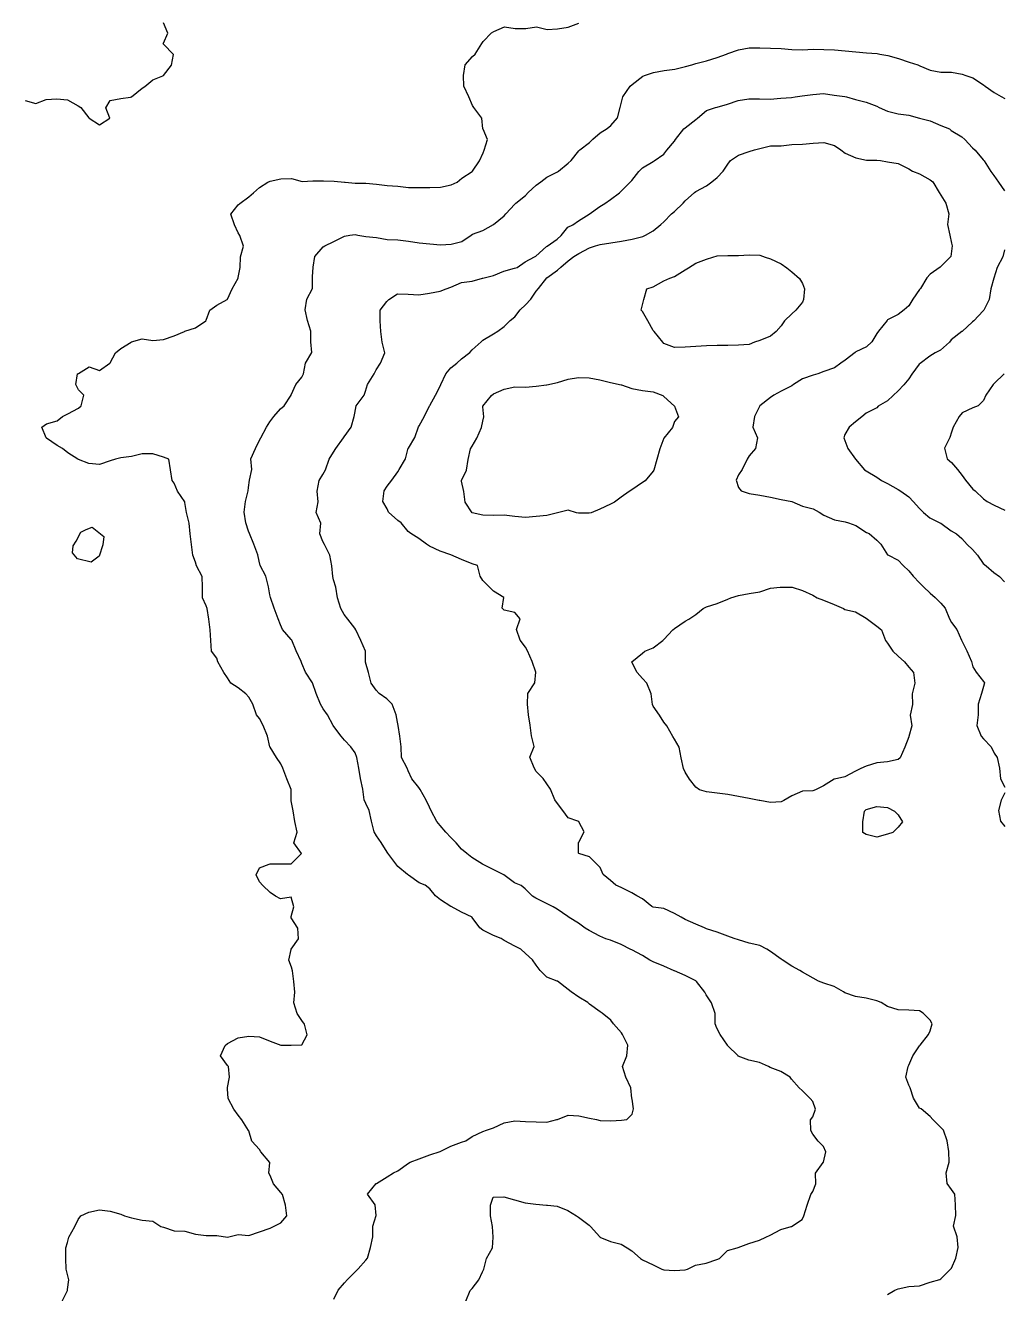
# Model space of a CAD drawing. Extents: x 597 to 1462, y 540 to 1101.
# Drawn here: x 951.9 to 1041.8, y 895 to 1011.4 of the extents above; entities that cross this region are included whole.
import ezdxf

# ---------------------------------------------------------------- set-up
doc = ezdxf.new("R2010")
doc.units = 0
doc.layers.add('TEST', color=7, linetype='CONTINUOUS')

msp = doc.modelspace()

# ---------------------------------------------------------------- linework, layer by layer
at = {"layer": 'TEST', "color": 7}
for points in [[(951.881058, 1004.532522), (952.85941, 1004.271495), (953.837762, 1004.64098), (954.81617, 1004.681592), (955.794578, 1004.614705), (956.772901, 1004.043967), (957.017588, 1003.88073), (957.751394, 1002.933959), (957.783906, 1002.901447), (958.730705, 1002.314396), (959.677532, 1002.901447), (959.317812, 1003.879742), (959.709056, 1004.532014), (960.687408, 1004.718196), (961.576859, 1004.858094), (961.665646, 1004.878696), (962.64397, 1005.674845), (962.888656, 1005.838082), (963.622462, 1006.425076), (964.554219, 1006.816321), (964.601209, 1006.848833), (965.334987, 1007.795632), (965.53305, 1008.77404), (964.601266, 1009.705796), (964.584614, 1009.752786), (964.601266, 1009.799776), (964.992482, 1010.731505), (964.601266, 1011.663346)], [(955.308224, 894.30688), (955.785377, 895.285203), (955.79723, 895.37399), (955.894992, 896.26347), (955.79723, 896.752646), (955.674887, 897.241878), (955.634304, 898.220229), (955.634304, 899.198553), (955.797541, 899.687813), (955.919912, 900.176989), (956.449869, 901.155397), (956.776034, 901.807556), (957.02072, 902.13372), (957.754526, 902.459856), (958.73285, 902.677111), (959.711258, 902.552736), (960.689609, 902.273223), (961.015773, 902.13372), (961.668017, 901.955751), (962.646369, 901.74208), (963.624777, 901.644319), (964.358498, 901.155143), (964.603185, 901.079479), (965.581593, 900.763221), (966.559916, 900.734434), (967.538268, 900.455034), (968.516676, 900.338364), (969.495084, 900.313528), (970.473435, 900.187459), (971.451758, 900.418232), (972.430166, 900.33684), (973.408518, 900.662947), (974.386926, 901.012423), (974.713006, 901.152349), (975.365334, 901.478485), (975.924332, 902.130757), (975.799956, 903.109165), (975.542993, 904.087516), (975.365024, 904.283068), (974.712695, 905.065812), (974.386587, 905.848527), (974.264188, 906.044107), (974.374339, 907.02243), (973.547766, 908.000838), (973.407812, 908.218149), (972.722887, 908.979077), (972.429546, 909.925904), (972.421361, 909.958416), (971.801178, 910.936768), (971.451787, 911.381493), (971.060542, 911.915176), (970.54876, 912.893499), (970.473915, 913.78295), (970.46573, 913.871738), (970.473915, 913.918728), (970.651884, 914.850484), (970.571677, 915.828892), (970.473915, 915.926682), (969.845011, 916.807131), (970.27825, 917.785539), (970.47383, 917.948776), (971.452182, 918.484547), (972.43059, 918.624529), (973.408913, 918.554453), (974.387349, 918.162052), (975.365644, 917.79663), (976.344081, 917.79663), (977.322404, 917.817232), (977.81158, 918.764032), (977.539884, 919.74244), (977.32263, 920.068547), (976.887782, 920.720791), (976.561618, 921.699199), (976.670471, 922.677551), (976.589078, 923.655959), (976.466706, 924.634282), (976.344391, 924.960446), (976.099676, 925.61269), (976.334513, 926.591042), (976.342698, 926.615877), (976.994942, 927.570296), (976.929635, 928.548704), (976.342585, 929.495532), (976.330732, 929.528044), (976.342585, 929.616915), (976.587328, 930.506282), (976.342585, 931.395762), (975.364262, 931.240229), (974.875001, 931.484944), (974.385854, 931.81108), (973.73361, 932.46338), (973.407502, 932.789432), (973.127989, 933.441676), (973.407502, 934.093948), (974.296897, 934.420112), (974.385712, 934.452624), (975.364008, 934.444439), (976.342416, 934.452624), (977.289243, 935.399395), (976.586989, 936.377746), (976.886145, 937.356154), (976.668834, 938.334562), (976.520724, 939.312914), (976.342698, 940.244755), (976.334513, 940.290955), (976.334513, 941.269363), (975.936382, 942.247771), (975.575477, 943.226094), (975.365983, 943.64542), (974.974767, 944.204418), (974.387716, 945.166767), (974.375863, 945.183418), (974.143396, 946.16177), (973.765303, 947.140178), (973.409703, 947.79245), (973.130275, 948.118586), (972.822907, 949.096909), (972.431775, 949.749181), (972.15229, 950.075317), (971.453452, 950.618877), (970.801208, 951.053725), (970.475016, 951.542901), (970.148936, 952.032077), (969.605376, 953.010428), (969.496523, 953.336592), (969.007347, 953.988836), (968.937271, 954.96716), (968.884722, 955.945568), (968.762435, 956.923919), (968.606902, 957.902327), (968.518115, 958.147042), (968.191951, 958.880848), (968.191951, 959.859143), (968.151339, 960.837551), (967.637723, 961.815903), (967.539876, 962.142067), (967.295161, 962.794311), (967.172846, 963.772634), (967.050475, 964.750986), (966.969082, 965.729394), (966.724367, 966.707802), (966.561045, 967.639558), (966.549192, 967.686548), (965.87818, 968.6649), (965.58481, 969.398678), (965.389174, 969.643364), (965.258646, 970.621772), (965.095296, 971.600124), (964.606233, 971.795704), (963.627825, 972.08913), (962.649417, 972.08913), (961.671065, 971.844444), (960.692742, 971.739626), (960.203481, 971.599729), (959.714334, 971.459746), (958.735926, 971.110299), (957.757574, 971.208117), (956.779223, 971.58003), (956.746711, 971.600632), (955.799912, 972.187654), (955.310764, 972.57887), (954.821588, 972.858327), (953.84318, 973.541135), (953.831327, 973.55694), (953.425774, 974.535348), (953.845128, 974.861512), (954.823536, 975.122624), (955.312711, 975.513784), (955.801887, 975.758471), (956.780295, 976.296612), (957.024982, 976.492192), (957.269697, 977.4706), (956.780408, 977.959776), (956.535721, 978.448952), (956.691254, 979.42736), (956.780041, 979.474321), (957.758449, 980.079998), (958.736801, 979.753834), (959.668529, 980.406078), (959.715519, 980.453096), (960.204667, 981.384881), (960.693927, 981.776041), (961.640726, 982.363063), (961.673238, 982.387899), (962.65159, 982.643649), (963.629998, 982.503695), (964.608406, 982.608484), (965.586729, 982.923162), (966.533528, 983.342431), (966.56604, 983.367266), (967.544448, 983.669696), (968.498867, 984.32194), (968.523703, 984.36893), (968.849782, 985.300743), (969.502111, 985.735534), (970.461243, 986.279094), (970.481845, 986.30393), (970.916637, 987.258462), (971.448146, 988.236757), (971.459999, 988.283775), (971.655579, 989.215588), (971.676182, 990.193912), (971.947905, 991.172263), (971.621797, 992.150671), (971.458475, 992.395358), (971.132396, 993.129079), (970.773494, 994.107487), (971.458306, 994.963608), (971.621628, 995.085895), (972.436883, 995.697386), (972.856237, 996.064416), (973.415291, 996.553648), (974.198006, 997.042824), (974.39353, 997.124217), (975.371938, 997.348442), (976.35029, 997.369045), (977.328641, 997.094442), (978.307049, 997.160567), (979.285457, 997.177218), (980.26378, 997.120661), (981.242132, 997.047396), (981.289094, 997.039212), (982.22085, 996.950424), (983.199287, 996.938571), (984.177695, 996.845692), (985.156046, 996.74793), (986.134341, 996.674637), (987.112749, 996.552265), (988.091101, 996.552265), (989.069509, 996.552265), (990.04786, 996.572868), (991.026268, 996.796331), (991.569744, 997.041018), (992.004592, 997.397069), (992.969227, 998.019652), (992.981081, 998.036303), (993.633324, 998.998624), (993.959432, 999.73243), (994.068257, 999.977145), (994.378814, 1000.95544), (993.959602, 1001.902267), (993.947748, 1001.934779), (993.851144, 1002.913131), (993.12126, 1003.891539), (992.98125, 1004.087119), (992.65517, 1004.869806), (992.175562, 1005.848214), (992.15496, 1006.826509), (992.297736, 1007.804973), (992.982633, 1008.565873), (993.227348, 1008.783212), (993.852414, 1009.761535), (993.961267, 1009.957115), (994.743954, 1010.739774), (994.939534, 1010.862174), (995.917885, 1011.298941), (996.896293, 1011.158959), (997.874701, 1011.158959), (998.853053, 1011.298941), (999.831348, 1011.066108), (1000.809756, 1011.106719), (1001.788192, 1011.273626), (1002.766515, 1011.637043)], [(980.246226, 894.494021), (980.653783, 895.309305), (981.224578, 895.994173), (981.491334, 896.287628), (982.202816, 896.99911), (982.469686, 897.265867), (983.181253, 898.048554), (983.34449, 898.244218), (983.626063, 899.222542), (983.833496, 900.200978), (983.833496, 901.179301), (984.149783, 902.157709), (984.037261, 903.136061), (983.344321, 904.114469), (984.135756, 905.092764), (984.160592, 905.104617), (985.138915, 905.704001), (985.725966, 906.071002), (986.117154, 906.266667), (987.095506, 906.967792), (987.258856, 907.049298), (988.074168, 907.375349), (989.052491, 907.734251), (990.014812, 908.027706), (990.031463, 908.03589), (991.009815, 908.517643), (991.988223, 908.884645), (992.379439, 909.007045), (992.966462, 909.426371), (993.944813, 909.887578), (994.270977, 909.985368), (994.923221, 910.202679), (995.901544, 910.670096), (996.879952, 910.865676), (997.858304, 910.785496), (998.836712, 910.768845), (999.815064, 910.719456), (1000.746792, 910.964143), (1000.79381, 910.975996), (1001.772218, 911.370092), (1002.750626, 911.311954), (1003.72895, 911.113128), (1004.381193, 910.96245), (1004.707358, 910.897144), (1005.685766, 910.846993), (1006.664117, 910.901151), (1007.153293, 910.96245), (1007.642412, 911.451626), (1007.782423, 911.940886), (1007.642412, 912.830338), (1007.630559, 912.919125), (1007.522101, 913.897476), (1007.057366, 914.875884), (1006.764024, 915.854236), (1007.155184, 916.832644), (1007.25303, 917.810967), (1006.763854, 918.789375), (1006.666093, 918.928878), (1005.932287, 919.767557), (1005.6876, 920.093609), (1004.904857, 920.745965), (1004.709277, 920.854734), (1003.730869, 921.561362), (1003.567631, 921.724599), (1002.752263, 922.213775), (1002.053424, 922.702951), (1001.773996, 922.920262), (1000.795588, 923.667445), (1000.763076, 923.679298), (999.816192, 924.046413), (999.204814, 924.657876), (998.837728, 925.147052), (998.511564, 925.636199), (997.859376, 926.22325), (997.424528, 926.614466), (996.880968, 926.902079), (995.90256, 927.41482), (995.623132, 927.592874), (994.924294, 927.880487), (993.945886, 928.375476), (993.666373, 928.571056), (992.967534, 929.530217), (992.955681, 929.550819), (991.99113, 930.007398), (991.012694, 930.52172), (991.00084, 930.529904), (990.033157, 931.158921), (989.588431, 931.508312), (989.054833, 932.160669), (988.635479, 932.486777), (988.07651, 932.717126), (987.098074, 933.413792), (987.027998, 933.465552), (986.119525, 934.213694), (985.933314, 934.444072), (985.216498, 935.422396), (985.141653, 935.520242), (984.59132, 936.400719), (984.16333, 937.023358), (983.967665, 937.379381), (983.706638, 938.357704), (983.493814, 939.336028), (983.184922, 939.9883), (983.037997, 940.314436), (982.912718, 941.292787), (982.695492, 942.271195), (982.55551, 943.249547), (982.36072, 944.227955), (982.20609, 944.647281), (981.814874, 945.206278), (981.227852, 945.793329), (980.926664, 946.184517), (980.249274, 947.065107), (980.195116, 947.162868), (979.662478, 948.141276), (979.271233, 948.674874), (979.013875, 949.119628), (978.638209, 950.097951), (978.292825, 951.060357), (978.284923, 951.077008), (977.640186, 952.055416), (977.314078, 952.838103), (977.232629, 953.033683), (976.792362, 954.012091), (976.382406, 954.990443), (976.335416, 955.060519), (975.540481, 955.968907), (975.357178, 956.388261), (975.139867, 956.947315), (974.75929, 957.925723), (974.421272, 958.904075), (974.37908, 959.14879), (974.245702, 959.882596), (973.987864, 960.861004), (973.494088, 961.839327), (973.400729, 962.230572), (973.267379, 962.817509), (972.892164, 963.795917), (972.507467, 964.774269), (972.422321, 964.991552), (972.158838, 965.752508), (972.024557, 966.730831), (972.142413, 967.709239), (972.37773, 968.68759), (972.422321, 969.013755), (972.511136, 969.665998), (972.710018, 970.64435), (972.632012, 971.622758), (973.051338, 972.601081), (973.400842, 973.299892), (973.531341, 973.579405), (974.078175, 974.557841), (974.379391, 975.047017), (974.734962, 975.536136), (975.357545, 976.220976), (975.683652, 976.514431), (976.325228, 977.492754), (976.337082, 977.525266), (976.756323, 978.47215), (977.315433, 979.124394), (977.465999, 979.450445), (977.641597, 980.42891), (978.212279, 981.407205), (978.142993, 982.385641), (978.142993, 983.363964), (977.833254, 984.342372), (977.624156, 985.320724), (977.77887, 986.299132), (978.287294, 987.277455), (978.287294, 988.255807), (978.295478, 988.344594), (978.349636, 989.234046), (978.490804, 990.212482), (979.273547, 991.115536), (979.436813, 991.19041), (980.252125, 991.598052), (981.230476, 992.087199), (981.719708, 992.168649), (982.208828, 992.244312), (982.453514, 992.168649), (983.187292, 992.040943), (984.1657, 991.946032), (985.144052, 991.768062), (986.122375, 991.756209), (987.100783, 991.617892), (988.079191, 991.477515), (989.057543, 991.385426), (990.035894, 991.274907), (991.014302, 991.340214), (991.99271, 991.597205), (992.848718, 992.167887), (992.971118, 992.261218), (993.949442, 992.587297), (994.919722, 993.146379), (994.927624, 993.154564), (995.905975, 993.963864), (996.056569, 994.127102), (996.884496, 995.023891), (996.973255, 995.10534), (997.86265, 995.804179), (998.092605, 996.083664), (998.840832, 996.753038), (999.260158, 997.062015), (999.81924, 997.496863), (1000.797592, 997.988918), (1000.873228, 998.040649), (1001.776282, 998.77437), (1002.055795, 999.019057), (1002.754634, 999.90848), (1002.852452, 999.997239), (1003.732985, 1000.674572), (1004.034116, 1000.97576), (1004.711393, 1001.562754), (1005.363722, 1001.953999), (1005.689801, 1002.24734), (1006.31244, 1002.932266), (1006.553063, 1003.910674), (1006.668068, 1004.399849), (1006.807966, 1004.889025), (1007.468733, 1005.86732), (1007.646702, 1006.017914), (1008.625138, 1006.775906), (1008.788376, 1006.84601), (1009.603603, 1007.117678), (1010.582039, 1007.286277), (1011.560447, 1007.412318), (1012.538798, 1007.669676), (1013.125792, 1007.824418), (1013.516952, 1007.92218), (1014.495389, 1008.166895), (1015.473797, 1008.49385), (1016.312364, 1008.802826), (1016.452261, 1008.856985), (1017.430613, 1009.183149), (1018.409021, 1009.380761), (1019.387344, 1009.372577), (1020.365752, 1009.34379), (1021.344104, 1009.307129), (1022.322512, 1009.233893), (1023.300863, 1009.193281), (1024.279271, 1009.246621), (1025.257594, 1009.221785), (1026.236002, 1009.201183), (1027.214354, 1009.107485), (1028.192706, 1009.006422), (1029.171114, 1008.905301), (1030.149522, 1008.841576), (1030.394208, 1008.804943), (1031.127986, 1008.671565), (1032.106338, 1008.404808), (1033.084661, 1008.071335), (1033.900001, 1007.826592), (1034.063323, 1007.728773), (1035.041646, 1007.337613), (1036.020082, 1007.128092), (1036.998406, 1007.152927), (1037.976814, 1006.956077), (1038.302893, 1006.847224), (1038.955222, 1006.616846), (1039.933573, 1005.983793), (1040.073527, 1005.868816), (1040.912151, 1005.281766), (1041.564394, 1004.890634), (1041.890559, 1004.712608)], [(992.382008, 894.303154), (992.778078, 895.281449), (992.941372, 895.4448), (993.552891, 896.26014), (993.919893, 896.993917), (994.042293, 897.238604), (994.286979, 898.216956), (994.816908, 899.195307), (994.888592, 900.173715), (994.832825, 901.152123), (994.631065, 902.130446), (994.631065, 903.108798), (994.897906, 903.842576), (995.876229, 903.871362), (996.854637, 903.599667), (997.832989, 903.3361), (998.811397, 903.191658), (999.789748, 903.118394), (999.878535, 903.110209), (1000.767902, 903.02876), (1001.74631, 902.621203), (1002.528997, 902.13197), (1002.724662, 902.023117), (1003.703013, 901.275765), (1003.8253, 901.153393), (1004.681421, 900.188814), (1004.693275, 900.176961), (1005.657882, 899.774286), (1006.636234, 899.52466), (1007.179765, 899.198553), (1007.614529, 898.919068), (1008.429869, 898.220229), (1008.593106, 898.105252), (1009.571514, 897.618306), (1010.386854, 897.241821), (1010.550091, 897.180523), (1011.528499, 897.111209), (1012.506851, 897.159779), (1012.751566, 897.241257), (1013.485372, 897.608287), (1014.463667, 897.77525), (1015.442103, 898.12227), (1015.68679, 898.220088), (1016.420596, 898.953866), (1017.309991, 899.198553), (1017.39875, 899.214357), (1018.377158, 899.589684), (1019.355509, 899.883026), (1019.94256, 900.176453), (1020.333776, 900.35445), (1021.3121, 900.861434), (1022.258899, 901.154804), (1022.291411, 901.166658), (1023.269819, 901.808149), (1023.433056, 902.134313), (1023.721572, 903.112636), (1024.05259, 904.091072), (1024.248227, 904.370557), (1024.535868, 905.069368), (1024.492857, 906.047719), (1025.210548, 907.026127), (1025.227199, 907.073145), (1025.444454, 908.004874), (1025.227199, 908.494106), (1024.737967, 908.983282), (1024.248791, 909.635526), (1024.053155, 909.961633), (1024.032552, 910.940041), (1024.249835, 911.219526), (1024.482669, 911.918365), (1024.249835, 912.617203), (1024.005149, 912.896688), (1023.271371, 913.630409), (1022.991858, 913.875124), (1022.293019, 914.690521), (1022.153122, 914.853758), (1021.314555, 915.387384), (1020.336203, 915.743012), (1020.172853, 915.831771), (1019.35757, 916.208284), (1018.379218, 916.43409), (1017.40081, 916.800809), (1017.380208, 916.808994), (1016.421076, 917.768182), (1016.413173, 917.788784), (1015.737985, 918.767192), (1015.444643, 919.354243), (1015.281293, 919.745431), (1015.265488, 920.723783), (1014.954056, 921.702134), (1014.46488, 922.435912), (1014.342509, 922.680599), (1013.575401, 923.659035), (1013.486557, 923.713165), (1012.508206, 924.202341), (1011.52991, 924.632504), (1011.522008, 924.640688), (1010.55328, 925.066082), (1009.574872, 925.456028), (1009.273713, 925.619266), (1008.59638, 926.03862), (1007.618056, 926.551107), (1007.520266, 926.598097), (1006.639705, 927.038364), (1005.661297, 927.429496), (1005.242028, 927.57642), (1004.682945, 927.821107), (1003.704537, 928.337461), (1003.349022, 928.554744), (1002.726383, 929.011266), (1001.856631, 929.533067), (1001.747806, 929.614573), (1000.769454, 930.285584), (1000.402368, 930.511475), (999.790877, 930.817122), (998.812582, 931.294106), (998.48639, 931.489657), (997.834174, 932.141929), (997.467144, 932.468094), (996.855653, 932.700927), (995.877245, 933.43939), (995.869061, 933.447574), (994.897652, 933.936722), (993.919216, 934.422003), (993.911313, 934.422003), (992.939904, 935.017463), (992.450672, 935.400495), (991.961496, 935.800715), (991.490496, 936.378819), (990.983088, 936.868079), (990.526566, 937.357255), (990.004765, 937.983393), (989.711395, 938.335748), (989.184345, 939.314071), (989.026357, 939.66349), (988.722686, 940.292479), (988.187762, 941.27083), (988.048175, 941.466382), (987.422037, 942.249126), (987.069654, 942.98296), (986.971892, 943.227646), (986.451841, 944.205998), (986.419329, 945.184406), (986.319028, 946.162729), (986.147606, 947.141137), (986.093447, 947.467302), (985.97116, 948.119545), (985.604046, 949.097897), (985.11487, 949.587129), (984.403303, 950.076305), (984.136575, 950.402384), (983.684991, 951.054656), (983.425121, 952.033064), (983.158393, 952.979835), (983.150208, 953.012347), (983.150208, 953.990642), (982.725097, 954.96905), (982.270493, 955.947402), (982.181706, 956.087412), (981.529462, 956.925979), (981.203355, 957.345305), (980.87719, 957.904331), (980.580462, 958.882739), (980.442173, 959.861062), (980.224947, 960.513306), (980.15964, 960.83947), (980.061766, 961.817822), (979.875612, 962.79623), (979.377123, 963.774581), (979.246595, 964.054066), (978.958898, 964.752876), (979.051015, 965.731313), (978.635217, 966.709636), (978.802208, 967.688044), (978.724964, 968.666367), (978.89108, 969.644804), (979.246708, 970.203886), (979.491395, 970.623127), (979.833871, 971.601535), (980.225003, 972.253722), (980.420668, 972.579886), (981.121792, 973.55821), (981.20327, 973.647025), (981.855514, 974.536448), (982.111687, 975.514885), (982.181763, 975.840964), (982.31229, 976.493208), (983.029756, 977.471616), (983.16034, 977.862776), (983.35592, 978.449798), (983.942942, 979.428234), (984.138522, 979.795236), (984.546051, 980.406727), (984.938876, 981.385135), (984.697435, 982.363458), (984.578789, 983.341866), (984.505524, 984.320218), (984.513708, 985.298626), (985.115801, 986.081313), (985.311381, 986.276865), (986.094068, 986.798694), (987.072476, 986.766182), (988.050828, 986.704883), (989.029236, 986.852203), (990.007559, 987.037566), (990.566641, 987.254878), (990.985967, 987.401774), (991.964319, 987.830526), (992.942727, 987.945504), (993.901859, 988.233201), (993.922461, 988.233201), (994.900813, 988.482826), (995.879221, 988.858041), (996.857629, 989.148137), (997.074855, 989.207884), (997.835896, 989.734623), (998.674462, 990.186207), (998.814388, 990.256254), (999.792712, 991.133175), (999.839702, 991.165687), (1000.77143, 991.817931), (1001.134001, 992.144095), (1001.750007, 992.900169), (1002.194733, 993.122334), (1002.728415, 993.489364), (1003.69703, 994.100911), (1003.705215, 994.109096), (1004.683566, 994.794021), (1005.128292, 995.081718), (1005.661974, 995.44872), (1006.477314, 996.060211), (1006.640552, 996.200193), (1007.479147, 997.038704), (1007.619072, 997.189354), (1008.25221, 998.017196), (1008.597537, 998.362552), (1009.575888, 998.94407), (1009.67365, 998.99583), (1010.554296, 999.624762), (1010.841909, 999.974266), (1011.532563, 1000.812833), (1011.625866, 1000.952336), (1012.408017, 1001.930744), (1012.511112, 1002.028562), (1013.489549, 1002.781446), (1013.652786, 1002.909208), (1014.468098, 1003.60799), (1015.306693, 1003.887503), (1015.446675, 1003.929724), (1016.425027, 1004.19854), (1017.40335, 1004.539436), (1018.381758, 1004.679334), (1019.36011, 1004.695985), (1020.338518, 1004.663473), (1021.316869, 1004.739927), (1022.295277, 1004.822985), (1022.621328, 1004.867604), (1023.2736, 1004.970672), (1024.251924, 1005.080344), (1025.230332, 1005.168736), (1026.208768, 1005.02548), (1027.187063, 1004.899129), (1027.327074, 1004.866617), (1028.16564, 1004.63178), (1029.143992, 1004.396858), (1030.1224, 1004.005641), (1030.348234, 1003.888265), (1031.100921, 1003.562101), (1032.079216, 1003.300989), (1033.057568, 1003.195014), (1034.035976, 1002.913921), (1034.052627, 1002.905737), (1035.014948, 1002.670956), (1035.9933, 1002.230972), (1036.793795, 1001.927329), (1036.971792, 1001.796857), (1037.9502, 1001.209807), (1038.210804, 1000.948695), (1038.928382, 1000.180006), (1039.173069, 999.970513), (1039.906847, 999.089979), (1039.98824, 998.992161), (1040.605629, 998.013753), (1040.885029, 997.657814), (1041.313132, 997.035176), (1041.863465, 996.234681)], [(1031.1165, 894.917862), (1031.768828, 895.309079), (1032.094908, 895.431479), (1033.073316, 895.635271), (1034.051724, 895.700549), (1035.030075, 896.043054), (1035.919442, 896.287741), (1036.008257, 896.334731), (1036.94007, 897.266488), (1036.98706, 897.313449), (1037.378192, 898.245291), (1037.598354, 899.223642), (1037.520319, 900.20205), (1037.182302, 901.180402), (1037.394279, 902.15881), (1037.342519, 903.137133), (1037.28043, 904.115541), (1036.98706, 904.534782), (1036.595844, 905.093864), (1036.498054, 906.072301), (1036.769749, 907.050596), (1036.740963, 908.02906), (1036.594038, 909.007355), (1036.251561, 909.985763), (1036.006818, 910.230478), (1035.27304, 910.964284), (1035.028354, 911.243769), (1034.21307, 911.942608), (1034.049776, 912.031395), (1033.506273, 912.92079), (1033.201783, 913.899141), (1033.071255, 914.143828), (1032.777829, 914.877606), (1033.014021, 915.856014), (1033.071368, 915.978357), (1033.431851, 916.834365), (1034.049833, 917.737505), (1034.119908, 917.81235), (1034.865427, 918.790814), (1035.028664, 919.11695), (1035.206633, 919.769222), (1035.028664, 920.095358), (1034.37642, 920.74763), (1034.050256, 920.94321), (1033.071848, 921.014048), (1032.093496, 921.042835), (1031.115145, 921.360786), (1030.528038, 921.727788), (1030.136906, 921.878467), (1029.158498, 922.104301), (1028.18009, 922.271687), (1027.201767, 922.60883), (1027.061841, 922.706704), (1026.22319, 923.195852), (1025.244838, 923.489222), (1024.755606, 923.684886), (1024.26643, 923.951615), (1023.288078, 924.500114), (1023.043392, 924.663436), (1022.309614, 925.054596), (1021.429052, 925.641702), (1021.331262, 925.711778), (1020.352854, 926.39453), (1020.026747, 926.620421), (1019.374446, 926.965776), (1018.396095, 927.16384), (1017.417772, 927.476457), (1017.026527, 927.598744), (1016.439533, 927.808266), (1015.461181, 928.165164), (1014.482773, 928.487998), (1014.287193, 928.576785), (1013.504422, 928.917286), (1012.526098, 929.345587), (1012.159012, 929.555193), (1011.547606, 929.904613), (1010.569198, 930.344146), (1009.590762, 930.46615), (1009.46029, 930.533855), (1008.612354, 931.240483), (1008.068794, 931.512179), (1007.634058, 931.773291), (1006.655594, 932.284762), (1006.166446, 932.490587), (1005.677299, 932.925435), (1004.978347, 933.468995), (1004.698863, 934.121238), (1004.372783, 934.447346), (1003.720539, 935.09959), (1002.742131, 935.402019), (1002.730278, 935.426855), (1002.713627, 936.405178), (1002.746139, 936.452168), (1003.235315, 937.38401), (1002.746139, 938.315738), (1002.657267, 938.362728), (1001.7679, 938.688836), (1001.278724, 939.341164), (1000.789492, 939.993295), (1000.544777, 940.319459), (1000.13722, 941.297811), (999.811169, 941.787043), (999.484976, 942.276219), (998.832761, 942.928491), (998.637096, 943.254627), (998.245936, 944.232978), (998.637096, 945.211302), (998.413661, 946.18971), (998.273735, 947.168118), (998.121081, 948.146469), (998.050215, 949.124821), (998.070817, 950.103229), (998.709458, 951.081637), (998.817916, 952.05996), (998.475834, 953.038312), (998.048917, 954.01672), (997.85328, 954.342799), (997.364105, 954.995071), (997.014629, 955.973366), (997.364105, 956.951774), (996.874929, 957.538825), (995.896521, 957.734405), (995.700969, 957.930041), (995.864997, 958.908393), (994.918198, 959.495415), (994.526981, 959.886632), (993.940015, 960.473682), (993.695329, 960.864898), (993.450586, 961.843222), (992.961466, 961.982752), (991.983115, 962.402078), (991.004707, 962.813304), (990.988056, 962.821206), (990.025734, 963.166534), (989.047383, 963.603865), (988.753928, 963.79953), (988.069144, 964.326269), (987.335366, 964.777853), (987.090651, 964.973433), (986.438408, 965.756176), (986.1123, 965.973516), (985.256207, 966.734472), (985.133892, 967.060523), (984.742675, 967.712767), (984.862225, 968.691118), (985.133892, 969.135844), (985.585391, 969.669526), (986.112243, 970.430482), (986.242743, 970.647793), (986.823867, 971.626088), (987.086587, 972.604553), (987.094772, 972.612737), (987.700449, 973.583553), (988.028617, 974.56199), (988.07318, 974.65978), (988.562356, 975.540313), (989.046197, 976.518749), (989.0541, 976.526934), (989.59766, 977.495605), (990.032451, 978.365244), (990.073035, 978.474098), (990.521514, 979.452534), (991.01069, 979.996066), (991.53249, 980.430942), (991.989098, 980.833955), (992.741615, 981.409519), (992.967506, 981.654206), (993.767944, 982.387927), (993.945998, 982.527909), (994.92435, 983.105646), (995.315538, 983.36625), (995.902589, 983.785576), (996.461671, 984.344687), (996.88094, 984.670823), (997.350586, 985.323095), (997.859348, 985.777275), (998.348524, 986.301446), (998.837672, 987.035224), (999.050439, 987.279911), (999.813624, 988.258319), (999.813624, 988.258319), (1000.791948, 988.972849), (1001.104988, 989.233961), (1001.770271, 989.807436), (1002.303981, 990.212115), (1002.748707, 990.499812), (1003.72703, 991.015743), (1004.27059, 991.190466), (1004.705354, 991.312753), (1005.683762, 991.469979), (1006.66217, 991.635277), (1007.640521, 991.796031), (1008.618873, 992.046475), (1008.863588, 992.168874), (1009.597366, 992.560006), (1010.274784, 993.147057), (1010.575915, 993.391772), (1011.266484, 994.125549), (1011.554182, 994.347715), (1012.346182, 995.103732), (1012.532364, 995.321014), (1013.388428, 996.08197), (1013.510828, 996.175301), (1014.48918, 996.693602), (1014.978412, 997.060604), (1015.467588, 997.479958), (1016.026698, 998.039012), (1016.445939, 998.691284), (1016.690654, 999.017364), (1017.424432, 999.506539), (1018.40284, 999.856043), (1018.892016, 999.995941), (1019.381163, 1000.123646), (1020.3596, 1000.387157), (1021.337895, 1000.387157), (1022.316359, 1000.484947), (1023.294654, 1000.543085), (1024.273006, 1000.61793), (1025.251414, 1000.680048), (1026.229822, 1000.414476), (1026.816788, 999.995235), (1027.207976, 999.693991), (1028.186327, 999.26126), (1029.164735, 999.071042), (1030.143172, 999.06314), (1030.469251, 999.01457), (1031.121495, 998.89217), (1032.099903, 998.7477), (1033.078226, 998.253614), (1033.404419, 998.036303), (1034.056634, 997.805953), (1035.034986, 997.267501), (1035.260905, 997.057951), (1035.866836, 996.079543), (1036.013648, 995.834856), (1036.477113, 995.101079), (1036.747595, 994.122727), (1036.611761, 993.144319), (1036.837567, 992.165996), (1036.99231, 991.43219), (1037.04167, 991.187503), (1036.99231, 990.698327), (1036.922206, 990.209067), (1036.013732, 989.300594), (1035.943657, 989.230518), (1035.035212, 988.594558), (1034.709047, 988.252082), (1034.14576, 987.273758), (1034.056973, 987.180427), (1033.437298, 986.295266), (1033.078396, 985.697321), (1032.650406, 985.316773), (1032.100072, 984.897504), (1031.121721, 984.38987), (1031.064401, 984.338111), (1030.294048, 983.359703), (1030.143482, 983.142392), (1029.654306, 982.381464), (1029.16513, 981.924942), (1028.186722, 981.46063), (1028.125424, 981.403282), (1027.208258, 980.704443), (1026.817042, 980.42493), (1026.229991, 979.984664), (1025.25164, 979.650372), (1024.70808, 979.446607), (1024.273232, 979.311536), (1023.29488, 978.974336), (1022.479596, 978.468256), (1022.316359, 978.328358), (1021.337895, 977.850189), (1020.653026, 977.489706), (1020.359656, 977.263788), (1019.390985, 976.511214), (1019.383082, 976.49936), (1018.893907, 975.534781), (1018.730669, 974.556373), (1019.157079, 973.577965), (1018.975412, 972.599642), (1018.404731, 971.914802), (1018.221399, 971.621403), (1017.752628, 970.643052), (1017.426464, 970.15382), (1017.209181, 969.664644), (1017.426464, 969.0124), (1017.671179, 968.686292), (1018.404957, 968.460402), (1019.383308, 968.294709), (1020.361716, 968.110502), (1021.340068, 967.913652), (1022.318476, 967.712738), (1022.330329, 967.704554), (1023.29488, 967.276536), (1024.273316, 967.031849), (1024.816792, 966.726146), (1025.25164, 966.465034), (1026.230048, 966.035351), (1027.208371, 965.862715), (1027.534563, 965.747738), (1028.186722, 965.503051), (1029.16513, 964.8722), (1029.409845, 964.769076), (1030.143651, 964.182138), (1030.499251, 963.790922), (1031.12189, 962.826343), (1031.146726, 962.81449), (1032.101258, 962.325257), (1032.536021, 961.836082), (1033.079581, 961.346934), (1033.456065, 960.857758), (1034.05813, 960.255665), (1034.407634, 959.879181), (1035.036538, 959.292159), (1035.48815, 958.900999), (1036.01489, 958.374174), (1036.406106, 957.922591), (1036.809599, 956.944239), (1036.992931, 956.618103), (1037.482106, 955.965831), (1037.910181, 954.987508), (1037.97069, 954.878655), (1038.405538, 954.008959), (1038.815635, 953.030607), (1038.949041, 952.541375), (1039.242439, 952.052199), (1039.927364, 951.196078), (1040.016123, 951.073791), (1039.927364, 950.747627), (1039.74931, 950.095355), (1039.43785, 949.11706), (1039.43785, 948.138595), (1039.309044, 947.1603), (1039.717363, 946.181892), (1039.926856, 945.915108), (1040.638452, 945.203541), (1040.905208, 944.61649), (1041.184721, 944.225274), (1041.394214, 943.246979), (1041.492004, 942.268627), (1041.883249, 941.485856)], [(1018.882844, 982.339526), (1018.393668, 982.143946), (1017.41526, 982.081829), (1016.436936, 982.030098), (1015.458585, 982.0507), (1014.480177, 982.014067), (1013.501769, 981.963888), (1012.523417, 981.883737), (1011.545122, 981.851225), (1010.566686, 982.231745), (1010.457833, 982.340627), (1009.669756, 983.318922), (1009.588278, 983.427775), (1009.099102, 984.297443), (1008.609926, 985.167054), (1008.469944, 985.275907), (1008.609926, 985.765083), (1008.718808, 986.254315), (1009.001566, 987.232667), (1009.588504, 987.44216), (1010.566912, 987.966332), (1011.126022, 988.211018), (1011.545348, 988.383738), (1012.523671, 988.993705), (1012.817126, 989.189342), (1013.501938, 989.59244), (1014.48029, 989.984446), (1015.067284, 990.16775), (1015.458528, 990.26554), (1016.436852, 990.298052), (1017.41526, 990.318654), (1018.393611, 990.377582), (1019.372019, 990.330564), (1019.861195, 990.167326), (1020.350371, 989.994606), (1021.328779, 989.534189), (1021.862376, 989.188862), (1022.307102, 988.812349), (1023.018697, 988.210284), (1023.28551, 987.721109), (1023.481062, 987.231933), (1023.38855, 986.253525), (1023.28551, 986.00881), (1022.698488, 985.275004), (1022.307243, 984.948953), (1021.655, 984.296709), (1021.328948, 983.861833), (1020.884194, 983.318301), (1020.350512, 982.899032), (1019.372189, 982.502961), (1018.883013, 982.339611)], [(1041.863296, 990.838705), (1041.699974, 990.186461), (1041.190506, 989.208109), (1040.890928, 988.229701), (1040.882743, 988.21305), (1040.589317, 987.250842), (1040.442392, 986.272406), (1039.953216, 985.294082), (1039.903855, 985.232755), (1039.040594, 984.315561), (1038.925617, 984.212437), (1037.952938, 983.337097), (1037.944753, 983.328912), (1036.966289, 982.55314), (1036.803052, 982.357475), (1035.987768, 981.623698), (1035.498592, 981.379011), (1035.009416, 981.073392), (1034.112514, 980.400744), (1034.031065, 980.319295), (1033.358445, 979.422477), (1033.052826, 978.977751), (1032.601242, 978.444069), (1032.07439, 977.873359), (1031.629692, 977.465802), (1031.096095, 976.976626), (1030.257415, 976.487507), (1030.117913, 976.324157), (1029.139561, 975.834981), (1028.748345, 975.508817), (1028.161294, 975.019698), (1027.574272, 974.530522), (1027.183112, 973.87825), (1027.085294, 973.552057), (1027.183112, 973.307371), (1027.476482, 972.573593), (1028.161294, 971.609042), (1028.169479, 971.597189), (1029.009316, 970.618781), (1029.139815, 970.525534), (1030.118251, 969.966368), (1030.56975, 969.640288), (1031.096575, 969.366109), (1032.074926, 968.831806), (1032.336038, 968.661541), (1033.053504, 968.149139), (1033.498229, 967.683218), (1034.031912, 967.096196), (1034.423043, 966.705036), (1035.01015, 966.235362), (1035.988502, 965.730692), (1035.996686, 965.722507), (1036.96993, 965.034026), (1037.459162, 964.74393), (1037.948338, 964.309082), (1038.437513, 963.765578), (1038.926746, 963.299686), (1039.37514, 962.78717), (1039.905097, 962.038999), (1040.166181, 961.809016), (1040.883562, 961.211157), (1041.410414, 960.830608), (1041.86197, 960.341433)], [(1041.824265, 979.451687), (1040.91582, 978.543214), (1040.806966, 978.473166), (1040.132992, 977.494815), (1039.937412, 977.005639), (1039.448179, 976.516463), (1038.959088, 976.320827), (1037.980652, 975.864304), (1037.701167, 975.53814), (1037.142142, 974.559788), (1037.002188, 974.070556), (1036.83895, 973.58138), (1036.349774, 972.602972), (1036.582608, 971.624621), (1037.001934, 971.298485), (1037.535616, 970.646326), (1037.980342, 970.102766), (1038.281529, 969.667889), (1038.958862, 968.867366), (1039.154414, 968.689397), (1039.937158, 967.97783), (1040.263265, 967.711073), (1040.915509, 967.384881), (1041.893917, 966.91611)], [(1000.782973, 966.681724), (999.804621, 966.44113), (998.826213, 966.345372), (997.847862, 966.250856), (996.869538, 966.343312), (995.89113, 966.45256), (994.912722, 966.431958), (993.934371, 966.456793), (992.956019, 966.681019), (992.943037, 966.681019), (992.301546, 967.65937), (992.201301, 968.637694), (991.975466, 969.584577), (991.967282, 969.617089), (991.975466, 969.632894), (992.426994, 970.595328), (992.59802, 971.573651), (992.814146, 972.551975), (992.954044, 972.79669), (993.39431, 973.530467), (993.798989, 974.508875), (993.932395, 975.095926), (994.017514, 975.48717), (993.932395, 976.418899), (993.924211, 976.465889), (993.932395, 976.473791), (994.727302, 977.444692), (994.910634, 977.591617), (995.889042, 978.031912), (996.86745, 978.252864), (997.845802, 978.228028), (998.824125, 978.310663), (999.770924, 978.42358), (999.803436, 978.431764), (1000.781759, 978.640016), (1001.760167, 978.937902), (1002.738519, 979.094591), (1003.716927, 979.07794), (1004.695278, 978.893339), (1005.673686, 978.63804), (1006.65201, 978.429337), (1006.663863, 978.421153), (1007.630164, 978.108112), (1008.608487, 977.897038), (1009.586895, 977.798373), (1010.456563, 977.442829), (1010.565416, 977.361352), (1011.543824, 976.476585), (1011.555677, 976.464732), (1011.911672, 975.486324), (1011.544614, 975.067083), (1011.349034, 974.508029), (1010.57281, 973.529564), (1010.564626, 973.521662), (1010.180408, 972.552116), (1009.912354, 971.573764), (1009.640658, 970.595469), (1009.5865, 970.519805), (1008.852722, 969.616722), (1008.608036, 969.460004), (1007.629684, 968.792634), (1007.362843, 968.638004), (1006.651361, 968.116175), (1006.028722, 967.65954), (1005.673178, 967.489416), (1004.69477, 967.030579), (1003.87943, 966.681132), (1003.716193, 966.644527), (1002.737842, 966.644527), (1002.542205, 966.681132), (1001.759518, 966.925875), (1000.805014, 966.681132), (1000.780179, 966.681132)], [(1021.573381, 940.269562), (1021.328666, 940.13006), (1020.350258, 940.074321), (1019.37185, 940.25802), (1019.324888, 940.269873), (1018.393047, 940.447842), (1017.414695, 940.625868), (1016.436287, 940.813743), (1015.457992, 940.954854), (1014.479528, 941.052701), (1013.827284, 941.248281), (1013.501233, 941.492968), (1012.914182, 942.226774), (1012.522966, 942.879017), (1012.359728, 943.205097), (1012.155936, 944.183505), (1011.963658, 945.161856), (1011.544304, 945.895634), (1011.404293, 946.140349), (1010.845324, 947.118757), (1010.565839, 947.444837), (1010.174595, 948.097165), (1009.587572, 948.93576), (1009.50618, 949.075658), (1009.391992, 950.053981), (1008.985649, 951.032389), (1008.609164, 951.477143), (1008.119989, 952.010854), (1007.630813, 952.973175), (1007.61896, 952.988979), (1007.630813, 953.009582), (1008.609164, 953.805702), (1008.804801, 953.96894), (1009.587488, 954.270127), (1010.468021, 954.94746), (1010.565839, 955.036248), (1011.381151, 955.925643), (1011.544388, 956.065625), (1012.522712, 956.720747), (1012.848876, 956.904135), (1013.50112, 957.355606), (1014.186045, 957.882459), (1014.479415, 958.036721), (1015.457823, 958.348154), (1016.436146, 958.738495), (1016.715659, 958.860867), (1017.41447, 959.08306), (1018.392906, 959.263513), (1019.371201, 959.419864), (1020.349665, 959.76395), (1021.239032, 959.839613), (1021.327819, 959.847798), (1022.306143, 959.847798), (1022.338655, 959.839613), (1023.285454, 959.546243), (1024.263805, 959.105977), (1024.655022, 958.861262), (1025.242044, 958.665625), (1026.220367, 958.274494), (1027.059047, 957.883249), (1027.198945, 957.817971), (1028.177353, 957.582259), (1029.155704, 957.0028), (1029.278104, 956.90501), (1030.134197, 956.282372), (1030.56896, 955.926348), (1030.916799, 954.948025), (1031.112464, 954.70331), (1031.60164, 953.969532), (1032.090787, 953.506095), (1032.666266, 952.991181), (1033.069336, 952.501948), (1033.497439, 952.012773), (1033.628334, 951.034421), (1033.362791, 950.056013), (1033.395303, 949.07769), (1033.177992, 948.099282), (1033.33598, 947.12093), (1033.078226, 946.142522), (1033.070042, 946.11001), (1032.702955, 945.163239), (1032.287214, 944.184831), (1032.091521, 944.021566), (1031.113226, 943.828864), (1030.134874, 943.733078), (1029.156466, 943.431891), (1028.66729, 943.206), (1028.178058, 942.961285), (1027.199707, 942.43717), (1026.252908, 942.227677), (1026.220396, 942.215823), (1025.241988, 941.61802), (1024.508266, 941.251018), (1024.26358, 941.153257), (1023.285172, 941.128421), (1022.30682, 940.691626), (1021.573042, 940.272385)], [(1041.883249, 940.964111), (1041.557085, 940.311868), (1041.296029, 939.333544), (1041.491609, 938.355136), (1041.882826, 937.86596)], [(1031.601668, 937.33448), (1031.112492, 937.171158), (1030.134197, 936.899462), (1029.155732, 937.138448), (1028.829681, 937.334113), (1028.829681, 938.312408), (1028.992918, 939.290759), (1029.156156, 939.430742), (1030.134564, 939.710254), (1031.112887, 939.616924), (1031.765131, 939.290759), (1032.091295, 938.96468), (1032.48254, 938.312408), (1032.091295, 937.82326), (1031.602148, 937.334113)]]:
    msp.add_lwpolyline(points, dxfattribs=at)
msp.add_lwpolyline([(957.962157, 962.153328), (956.699297, 962.453556), (956.255644, 963.02133), (956.314149, 963.659914), (956.574216, 964.070971), (957.005339, 964.911683), (957.507441, 965.140734), (958.051311, 965.366794), (959.122824, 964.51358), (959.039343, 963.751354), (958.696048, 962.712833), (957.962157, 962.153328)], close=True, dxfattribs=at)

doc.saveas('drawing.dxf')
